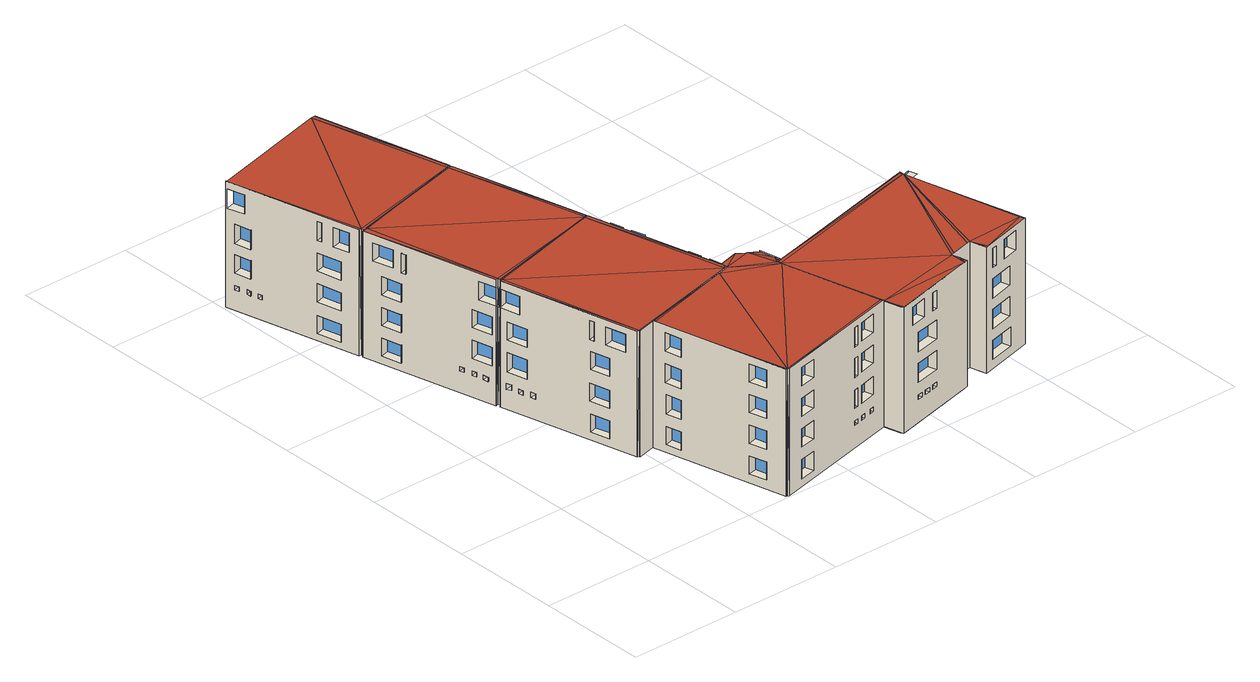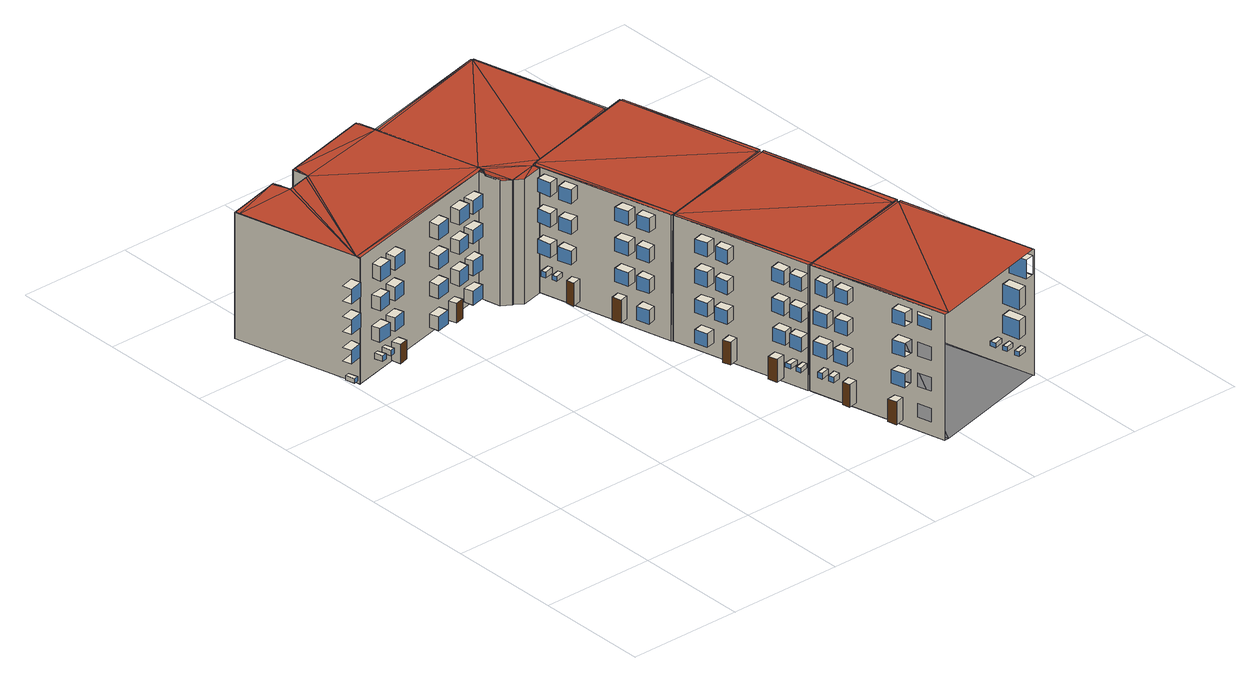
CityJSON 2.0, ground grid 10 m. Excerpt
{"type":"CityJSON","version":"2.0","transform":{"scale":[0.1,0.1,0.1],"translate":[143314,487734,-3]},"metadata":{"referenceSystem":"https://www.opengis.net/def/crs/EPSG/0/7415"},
"CityObjects":{
"building1":{"type":"Building","geometry":[{"type":"MultiSurface","lod":"2.2","boundaries":[[[0,1,2]],[[3,0,2]],[[4,5,0]],[[4,0,3]],[[6,3,2]],[[7,1,0]],[[7,6,2,1],[8,9,10,11],[12,13,14,15],[16,17,18,19],[20,21,22,23],[24,25,26,27],[28,29,30,31],[32,33,34,35],[36,37,38,39],[40,41,42,43],[44,45,46,47],[48,49,50,51]],[[35,52,53,34]],[[32,54,52,35]],[[34,53,55,33]],[[23,56,57,22]],[[31,58,59,30]],[[27,60,61,26]],[[33,55,54,32]],[[20,62,56,23]],[[22,57,63,21]],[[28,64,58,31]],[[30,59,65,29]],[[26,61,66,25]],[[24,67,60,27]],[[51,68,69,50]],[[70,3,6]],[[0,71,7]],[[48,72,68,51]],[[50,69,73,49]],[[21,63,62,20]],[[29,65,64,28]],[[25,66,67,24]],[[49,73,72,48]],[[74,75,76]],[[6,7,71]],[[77,74,76]],[[6,71,70]],[[78,74,77]],[[47,79,80,46]],[[81,78,77]],[[44,82,79,47]],[[46,80,83,45]],[[54,55,53,52]],[[45,83,82,44]],[[15,84,85,14]],[[19,86,87,18]],[[43,88,89,42]],[[90,77,76]],[[91,75,74]],[[40,92,88,43]],[[42,89,93,41]],[[11,94,95,10]],[[41,93,92,40]],[[14,85,96,13]],[[12,97,84,15]],[[62,63,57,56]],[[16,98,86,19]],[[18,87,99,17]],[[64,65,59,58]],[[67,66,61,60]],[[91,90,76,75],[100,101,102,103],[104,105,106,107],[108,109,110,111],[112,113,114,115],[116,117,118,119],[120,121,122,123],[124,125,126,127],[128,129,130,131],[132,133,134,135],[136,137,138,139],[140,141,142,143]],[[70,71,144]],[[70,144,145]],[[39,146,147,38]],[[8,148,94,11]],[[10,95,149,9]],[[36,150,146,39]],[[38,147,151,37]],[[72,73,69,68]],[[13,96,97,12]],[[17,99,98,16]],[[37,151,150,36]],[[127,152,153,126]],[[9,149,148,8]],[[119,154,155,118]],[[123,156,157,122]],[[124,158,152,127]],[[126,153,159,125]],[[143,160,161,142]],[[140,162,160,143]],[[142,161,163,141]],[[141,163,162,140]],[[116,164,154,119]],[[118,155,165,117]],[[120,166,156,123]],[[122,157,167,121]],[[125,159,158,124]],[[139,168,169,138]],[[136,170,168,139]],[[138,169,171,137]],[[172,173,174]],[[117,165,164,116]],[[137,171,170,136]],[[121,167,166,120]],[[175,172,174]],[[135,176,177,134]],[[132,178,176,135]],[[134,177,179,133]],[[133,179,178,132]],[[180,172,175]],[[180,181,172]],[[82,83,80,79]],[[182,77,90]],[[74,183,91]],[[92,93,89,88]],[[184,185,186]],[[97,96,85,84]],[[98,99,87,86]],[[187,175,174]],[[188,173,172]],[[148,149,95,94]],[[150,151,147,146]],[[184,189,185]],[[190,191,174,173],[192,193,194,195],[196,197,198,199],[200,201,202,203],[204,205,206,207],[208,209,210,211],[212,213,214,215],[216,217,218,219],[220,221,222,223]],[[158,159,153,152]],[[162,163,161,160]],[[131,224,225,130]],[[130,225,226,129]],[[128,227,224,131]],[[228,189,184]],[[164,165,155,154]],[[166,167,157,156]],[[111,229,230,110]],[[107,231,232,106]],[[115,233,234,114]],[[129,226,227,128]],[[235,228,184]],[[170,171,169,168]],[[103,236,237,102]],[[91,90,182,183]],[[108,238,229,111]],[[110,230,239,109]],[[104,240,231,107]],[[112,241,233,115]],[[106,232,242,105]],[[114,234,243,113]],[[184,186,244]],[[185,189,245]],[[100,246,236,103]],[[102,237,247,101]],[[178,179,177,176]],[[109,239,238,108]],[[105,242,240,104]],[[113,243,241,112]],[[219,248,249,218]],[[223,250,251,222]],[[211,252,253,210]],[[215,254,255,214]],[[256,257,186,185],[258,259,260,261],[262,263,264,265],[266,267,268,269],[270,271,272,273],[274,275,276,277],[278,279,280,281],[282,283,284,285],[286,287,288,289],[290,291,292,293],[294,295,296,297],[298,299,300,301]],[[101,247,246,100]],[[216,302,248,219]],[[218,249,303,217]],[[220,304,250,223]],[[222,251,305,221]],[[208,306,252,211]],[[210,253,307,209]],[[212,308,254,215]],[[214,255,309,213]],[[217,303,302,216]],[[221,305,304,220]],[[209,307,306,208]],[[213,309,308,212]],[[273,310,311,272]],[[297,312,313,296]],[[289,314,315,288]],[[293,316,317,292]],[[270,318,310,273]],[[272,311,319,271]],[[182,183,320]],[[271,319,318,270]],[[183,321,320]],[[294,322,312,297]],[[296,313,323,295]],[[286,324,314,289]],[[288,315,325,287]],[[290,326,316,293]],[[292,317,327,291]],[[301,328,329,300]],[[298,330,328,301]],[[300,329,331,299]],[[227,226,225,224]],[[295,323,322,294]],[[287,325,324,286]],[[291,327,326,290]],[[299,331,330,298]],[[191,332,187]],[[333,188,334]],[[238,239,230,229]],[[240,242,232,231]],[[241,243,234,233]],[[246,247,237,236]],[[203,335,336,202]],[[207,337,338,206]],[[199,339,340,198]],[[195,341,342,194]],[[302,303,249,248]],[[304,305,251,250]],[[306,307,253,252]],[[308,309,255,254]],[[200,343,335,203]],[[204,344,337,207]],[[202,336,345,201]],[[206,338,346,205]],[[196,347,339,199]],[[198,340,348,197]],[[192,349,341,195]],[[194,342,350,193]],[[201,345,343,200]],[[205,346,344,204]],[[197,348,347,196]],[[193,350,349,192]],[[285,351,352,284]],[[318,319,311,310]],[[282,353,351,285]],[[284,352,354,283]],[[283,354,353,282]],[[281,355,356,280]],[[265,357,358,264]],[[269,359,360,268]],[[322,323,313,312]],[[324,325,315,314]],[[326,327,317,316]],[[278,361,355,281]],[[280,356,362,279]],[[279,362,361,278]],[[261,363,364,260]],[[264,358,365,263]],[[262,366,357,265]],[[266,367,359,269]],[[268,360,368,267]],[[330,331,329,328]],[[277,369,370,276]],[[274,371,369,277]],[[276,370,372,275]],[[258,373,363,261]],[[260,364,374,259]],[[275,372,371,274]],[[263,365,366,262]],[[267,368,367,266]],[[343,345,336,335]],[[344,346,338,337]],[[347,348,340,339]],[[349,350,342,341]],[[353,354,352,351]],[[361,362,356,355]],[[366,365,358,357]],[[367,368,360,359]],[[371,372,370,369]],[[373,374,364,363]],[[375,376,377,378]],[[379,380,381,382]],[[383,384,385,386]],[[387,388,389,390]],[[378,377,391,392]],[[393,394,376,375]],[[382,381,395,396]],[[397,398,380,379]],[[386,385,399,400]],[[390,389,401,402]],[[403,404,384,383]],[[405,406,388,387]],[[377,376,394,391]],[[381,380,398,395]],[[385,384,404,399]],[[389,388,406,401]],[[3,407,4]],[[5,408,0]],[[0,408,71]],[[70,407,3]],[[392,391,394,393]],[[396,395,398,397]],[[400,399,404,403]],[[402,401,406,405]],[[175,187,409]],[[188,172,410]],[[77,411,81]],[[78,412,74]],[[413,70,145]],[[71,414,144]],[[187,332,409]],[[334,188,410]],[[182,411,77]],[[74,412,183]],[[415,235,184]],[[416,189,228]],[[417,180,175]],[[181,418,172]],[[320,415,182]],[[321,183,416]],[[419,184,244]],[[189,420,245]],[[5,4,421,422]],[[78,81,423,424]],[[144,145,423,424]],[[333,191,421,422]],[[228,235,425,426]],[[321,320,425,426]],[[181,180,417,427],[386,383,403,400],[390,387,405,402],[378,375,393,392],[382,379,397,396],[428,429,430,431],[432,433,434,435],[436,437,438,439],[440,441,442,443],[444,445,446,447],[448,449,450,451],[452,453,454,455],[456,457,458,459],[460,461,462,463]],[[413,407,70]],[[71,408,414]],[[464,175,409]],[[172,465,410]],[[182,415,411]],[[183,412,416]],[[415,184,419]],[[189,416,420]],[[175,466,417]],[[172,418,467]],[[464,466,175]],[[172,467,465]],[[445,468,469,444]],[[449,470,471,448]],[[453,472,473,452]],[[441,474,475,440]],[[452,473,476,455]],[[454,477,472,453]],[[444,469,478,447]],[[448,471,479,451]],[[446,480,468,445]],[[450,481,470,449]],[[473,472,477,476]],[[469,468,480,478]],[[471,470,481,479]],[[442,482,474,441]],[[440,475,483,443]],[[475,474,482,483]],[[455,476,477,454]],[[447,478,480,446]],[[451,479,481,450]],[[443,483,482,442]],[[437,484,485,436]],[[457,486,487,456]],[[433,488,489,432]],[[429,490,491,428]],[[456,487,492,459]],[[458,493,486,457]],[[487,486,493,492]],[[459,492,493,458]],[[407,494,421]],[[408,422,495]],[[436,485,496,439]],[[438,497,484,437]],[[432,489,498,435]],[[434,499,488,433]],[[485,484,497,496]],[[428,491,500,431]],[[430,501,490,429]],[[489,488,499,498]],[[491,490,501,500]],[[413,494,407]],[[408,495,414]],[[502,503,421,504]],[[461,505,506,460]],[[422,421,507,508],[509,510,511,512],[513,514,515,516],[517,518,519,520],[521,522,523,524],[525,526,527,528],[529,530,531,532],[533,534,535,536],[537,538,539,540],[541,542,543,544],[545,546,547,548],[549,550,551,552],[553,554,555,556],[557,558,559,560],[561,562,563,564],[565,566,567,568],[569,570,571,572],[573,574,575,576]],[[507,494,413]],[[414,495,508]],[[542,577,578,541]],[[558,579,580,557]],[[550,581,582,549]],[[566,583,584,565]],[[565,584,585,568]],[[567,586,583,566]],[[541,578,587,544]],[[543,588,577,542]],[[557,580,589,560]],[[559,590,579,558]],[[549,582,591,552]],[[551,592,581,550]],[[568,585,586,567]],[[421,464,409]],[[465,504,410]],[[544,587,588,543]],[[560,589,590,559]],[[552,591,592,551]],[[562,593,594,561]],[[462,595,505,461]],[[460,506,596,463]],[[561,594,597,564]],[[563,598,593,562]],[[508,424,414]],[[507,413,423]],[[506,505,595,596]],[[564,597,598,563]],[[538,599,600,537]],[[546,601,602,545]],[[554,603,604,553]],[[411,605,423]],[[412,424,606]],[[537,600,607,540]],[[539,608,599,538]],[[545,602,609,548]],[[547,610,601,546]],[[555,611,603,554]],[[553,604,612,556]],[[574,613,614,573]],[[573,614,615,576]],[[575,616,613,574]],[[540,607,608,539]],[[548,609,610,547]],[[556,612,611,555]],[[576,615,616,575]],[[423,424,507]],[[424,508,507]],[[411,415,605]],[[412,606,416]],[[439,496,497,438]],[[617,421,503]],[[502,504,618]],[[435,498,499,434]],[[431,500,501,430]],[[463,596,595,462]],[[570,619,620,569]],[[522,621,622,521]],[[530,623,624,529]],[[514,625,626,513]],[[569,620,627,572]],[[571,628,619,570]],[[572,627,628,571]],[[521,622,629,524]],[[523,630,621,522]],[[529,624,631,532]],[[531,632,623,530]],[[513,626,633,516]],[[515,634,625,514]],[[584,583,586,585]],[[578,577,588,587]],[[580,579,590,589]],[[582,581,592,591]],[[524,629,630,523]],[[532,631,632,531]],[[516,633,634,515]],[[594,593,598,597]],[[518,635,636,517]],[[526,637,638,525]],[[534,639,640,533]],[[510,641,642,509]],[[424,423,643,644],[645,646,647,648],[649,650,651,652],[653,654,655,656],[657,658,659,660],[661,662,663,664],[665,666,667,668],[669,670,671,672],[673,674,675,676],[677,678,679,680],[681,682,683,684],[685,686,687,688],[689,690,691,692],[693,694,695,696],[697,698,699,700],[701,702,703,704],[705,706,707,708],[709,710,711,712]],[[517,636,713,520]],[[519,714,635,518]],[[525,638,715,528]],[[527,716,637,526]],[[533,640,717,536]],[[535,718,639,534]],[[509,642,719,512]],[[511,720,641,510]],[[605,415,643]],[[416,606,644]],[[600,599,608,607]],[[602,601,610,609]],[[604,603,611,612]],[[520,713,714,519]],[[528,715,716,527]],[[536,717,718,535]],[[512,719,720,511]],[[614,613,616,615]],[[502,503,617,618]],[[686,721,722,685]],[[670,723,724,669]],[[674,725,726,673]],[[694,727,728,693]],[[425,415,729]],[[426,730,416]],[[644,426,416]],[[643,415,425]],[[687,731,721,686]],[[685,722,732,688]],[[669,724,733,672]],[[671,734,723,670]],[[673,726,735,676]],[[675,736,725,674]],[[693,728,737,696]],[[695,738,727,694]],[[688,732,731,687]],[[672,733,734,671]],[[676,735,736,675]],[[696,737,738,695]],[[620,619,628,627]],[[678,739,740,677]],[[682,741,742,681]],[[690,743,744,689]],[[622,621,630,629]],[[624,623,632,631]],[[626,625,634,633]],[[425,426,644]],[[729,415,419]],[[420,416,730]],[[425,644,643]],[[679,745,739,678]],[[677,740,746,680]],[[683,747,741,682]],[[691,748,743,690]],[[681,742,749,684]],[[689,744,750,692]],[[710,751,752,709]],[[709,752,753,712]],[[711,754,751,710]],[[680,746,745,679]],[[684,749,747,683]],[[692,750,748,691]],[[712,753,754,711]],[[636,635,714,713]],[[638,637,716,715]],[[640,639,718,717]],[[642,641,720,719]],[[421,617,755]],[[618,504,756]],[[706,757,758,705]],[[650,759,760,649]],[[658,761,762,657]],[[666,763,764,665]],[[705,758,765,708]],[[707,766,757,706]],[[708,765,766,707]],[[722,721,731,732]],[[724,723,734,733]],[[726,725,736,735]],[[728,727,738,737]],[[651,767,759,650]],[[659,768,761,658]],[[649,760,769,652]],[[657,762,770,660]],[[665,764,771,668]],[[667,772,763,666]],[[426,425,773,774],[775,776,777,778],[779,780,781,782],[783,784,785,786],[787,788,789,790],[791,792,793,794],[795,796,797,798],[799,800,801,802],[803,804,805,806],[807,808,809,810],[811,812,813,814],[815,816,817,818],[819,820,821,822],[823,824,825,826],[827,828,829,830],[831,832,833,834],[835,836,837,838],[839,840,841,842]],[[652,769,767,651]],[[660,770,768,659]],[[773,729,419]],[[730,774,420]],[[668,771,772,667]],[[702,843,844,701]],[[701,844,845,704]],[[703,846,843,702]],[[646,847,848,645]],[[654,849,850,653]],[[662,851,852,661]],[[704,845,846,703]],[[645,848,853,648]],[[647,854,847,646]],[[653,850,855,656]],[[655,856,849,654]],[[661,852,857,664]],[[663,858,851,662]],[[698,859,860,697]],[[740,739,745,746]],[[742,741,747,749]],[[744,743,748,750]],[[697,860,861,700]],[[699,862,859,698]],[[808,863,864,807]],[[824,865,866,823]],[[816,867,868,815]],[[700,861,862,699]],[[421,869,464]],[[870,504,465]],[[648,853,854,647]],[[656,855,856,655]],[[664,857,858,663]],[[832,871,872,831]],[[752,751,754,753]],[[421,755,873]],[[756,504,874]],[[807,864,875,810]],[[809,876,863,808]],[[831,872,877,834]],[[833,878,871,832]],[[823,866,879,826]],[[825,880,865,824]],[[815,868,881,818]],[[817,882,867,816]],[[421,873,869]],[[874,504,870]],[[834,877,878,833]],[[810,875,876,809]],[[826,879,880,825]],[[818,881,882,817]],[[828,883,884,827]],[[827,884,885,830]],[[829,886,883,828]],[[830,885,886,829]],[[804,887,888,803]],[[812,889,890,811]],[[820,891,892,819]],[[803,888,893,806]],[[805,894,887,804]],[[811,890,895,814]],[[813,896,889,812]],[[819,892,897,822]],[[821,898,891,820]],[[840,899,900,839]],[[839,900,901,842]],[[841,902,899,840]],[[806,893,894,805]],[[814,895,896,813]],[[822,897,898,821]],[[842,901,902,841]],[[758,757,766,765]],[[760,759,767,769]],[[762,761,768,770]],[[764,763,772,771]],[[903,904,905]],[[906,907,908]],[[417,903,905]],[[906,418,907]],[[844,843,846,845]],[[848,847,854,853]],[[850,849,856,855]],[[852,851,858,857]],[[860,859,862,861]],[[836,909,910,835]],[[796,911,912,795]],[[780,913,914,779]],[[788,915,916,787]],[[835,910,917,838]],[[837,918,909,836]],[[864,863,876,875]],[[872,871,878,877]],[[866,865,880,879]],[[868,867,882,881]],[[838,917,918,837]],[[795,912,919,798]],[[797,920,911,796]],[[779,914,921,782]],[[781,922,913,780]],[[787,916,923,790]],[[789,924,915,788]],[[884,883,886,885]],[[888,887,894,893]],[[890,889,896,895]],[[892,891,898,897]],[[900,899,902,901]],[[618,617,755,756]],[[870,869,904,908]],[[870,869,417,418]],[[910,909,918,917]],[[912,911,920,919]],[[914,913,922,921]],[[916,915,924,923]],[[755,756,873]],[[925,869,926]],[[927,870,928]],[[756,874,873]],[[929,930,869]],[[931,932,870]],[[869,873,933]],[[934,874,870]],[[870,869,935,936]],[[929,869,933]],[[932,934,870]],[[936,932,931]],[[930,929,935]],[[874,873,937,938]],[[933,873,937]],[[934,938,874]],[[939,937,935,936]],[[940,941,942,943]],[[944,945,946,947]],[[948,949,950,951]],[[952,953,954,955]],[[956,957,958,959]],[[960,961,962,963]],[[964,965,966,967]],[[943,942,968,969]],[[970,971,941,940]],[[972,973,974,975]],[[942,941,971,968]],[[976,977,965,964]],[[967,966,978,979]],[[966,965,977,978]],[[980,981,945,944]],[[947,946,982,983]],[[984,985,949,948]],[[986,987,953,952]],[[951,950,988,989]],[[955,954,990,991]],[[981,982,946,945]],[[985,988,950,949]],[[987,990,954,953]],[[992,993,957,956]],[[959,958,994,995]],[[993,994,958,957]],[[979,978,977,976]],[[996,903,417]],[[997,418,906]],[[969,968,971,970]],[[983,982,981,980]],[[989,988,985,984]],[[991,990,987,986]],[[998,999,1000,1001]],[[995,994,993,992]],[[1002,417,925]],[[928,418,1003]],[[1001,1000,1004,1005]],[[1006,1007,999,998]],[[963,962,1008,1009]],[[1010,1011,961,960]],[[975,974,1012,1013]],[[1014,1015,973,972]],[[1000,999,1007,1004]],[[962,961,1011,1008]],[[974,973,1015,1012]],[[1005,1004,1007,1006]],[[1016,1017,1018,1019]],[[1020,1021,1022,1023]],[[1024,1025,1026,1027]],[[1028,1029,1030,1031]],[[1032,1033,1034,1035]],[[1036,1037,1029,1028]],[[1031,1030,1038,1039]],[[1030,1029,1037,1038]],[[1035,1034,1040,1041]],[[1042,1043,1033,1032]],[[1034,1033,1043,1040]],[[908,904,1044,1045],[943,940,970,969],[1035,1032,1042,1041],[963,960,1010,1009],[975,972,1014,1013],[967,964,976,979],[1001,998,1006,1005],[1031,1028,1036,1039]],[[1046,1047,1017,1016]],[[1019,1018,1048,1049]],[[1047,1048,1018,1017]],[[1050,1051,1021,1020]],[[1052,1053,1025,1024]],[[1023,1022,1054,1055]],[[1027,1026,1056,1057]],[[1051,1054,1022,1021]],[[1053,1056,1026,1025]],[[1039,1038,1037,1036]],[[1009,1008,1011,1010]],[[1058,1059,1060,1061]],[[1013,1012,1015,1014]],[[1041,1040,1043,1042]],[[1062,1063,1059,1058]],[[1061,1060,1064,1065]],[[1063,1064,1060,1059]],[[1049,1048,1047,1046]],[[1055,1054,1051,1050]],[[1057,1056,1053,1052]],[[1065,1064,1063,1062]],[[1002,996,417]],[[997,1003,418]],[[1066,925,926]],[[1067,927,928]],[[1068,1069,1070,1071]],[[1072,1073,1074,1075]],[[1076,1077,1078,1079]],[[1080,1081,1082,1083]],[[1084,1085,1069,1068]],[[1086,1087,1073,1072]],[[1071,1070,1088,1089]],[[1075,1074,1090,1091]],[[1092,1093,1077,1076]],[[1094,1095,1081,1080]],[[1079,1078,1096,1097]],[[1083,1082,1098,1099]],[[1085,1088,1070,1069]],[[1087,1090,1074,1073]],[[1093,1096,1078,1077]],[[1095,1098,1082,1081]],[[1089,1088,1085,1084]],[[1091,1090,1087,1086]],[[1097,1096,1093,1092]],[[1099,1098,1095,1094]],[[1044,996,1100]],[[1045,1101,997]],[[1102,1100,996]],[[1101,1103,997]],[[1102,996,1002]],[[997,1103,1003]],[[1003,1002,1044,1045]],[[1066,1002,925]],[[1067,928,1003]],[[1104,1105,869,870],[980,983,947,944],[1046,1049,1019,1016],[984,989,951,948],[992,995,959,956],[986,991,955,952],[1050,1055,1023,1020],[1052,1057,1027,1024],[1084,1089,1071,1068],[1092,1097,1079,1076],[1094,1099,1083,1080],[1086,1091,1075,1072],[1106,1107,1108,1109],[1110,1111,1112,1113],[1114,1115,1116,1117],[1118,1119,1120,1121],[1122,1123,1124,1125],[1126,1127,1128,1129],[1130,1131,1132,1133],[1134,1135,1136,1137],[1138,1139,1140,1141],[1062,1065,1061,1058]],[[1003,1002,1142,1143]],[[1143,1142,1144,1145]],[[1146,1145,1147]],[[1148,1149,1144]],[[1148,1150,1149]],[[1146,1147,1151]],[[1150,1142,1149]],[[1151,1147,1143]],[[1066,926,1152]],[[1067,1153,927]],[[1066,1154,1002]],[[1003,1155,1067]],[[1141,1156,1157,1140]],[[1158,1159,1160,1161]],[[1162,1163,1164,1165]],[[1166,1167,1168,1169]],[[1170,1171,1172,1173]],[[1169,1168,1174,1175]],[[1176,1177,1167,1166]],[[1109,1178,1179,1108]],[[1168,1167,1177,1174]],[[1066,1180,1154]],[[1067,1155,1181]],[[1117,1182,1183,1116]],[[1129,1184,1185,1128]],[[1138,1186,1156,1141]],[[1140,1157,1187,1139]],[[1186,1187,1157,1156]],[[1175,1174,1177,1176]],[[1139,1187,1186,1138]],[[1108,1179,1188,1107]],[[1106,1189,1178,1109]],[[1189,1188,1179,1178]],[[1116,1183,1190,1115]],[[1128,1185,1191,1127]],[[1114,1192,1182,1117]],[[1126,1193,1184,1129]],[[1192,1190,1183,1182]],[[1193,1191,1185,1184]],[[1142,1194,1149]],[[1147,1195,1143]],[[1066,1142,1180]],[[1143,1067,1181]],[[1196,1197,1159,1158]],[[1198,1199,1163,1162]],[[1161,1160,1200,1201]],[[1165,1164,1202,1203]],[[1204,1205,1171,1170]],[[1173,1172,1206,1207]],[[1160,1159,1197,1200]],[[1164,1163,1199,1202]],[[1172,1171,1205,1206]],[[1107,1188,1189,1106]],[[1115,1190,1192,1114]],[[1127,1191,1193,1126]],[[1208,1209,1210,1211]],[[1133,1212,1213,1132]],[[1145,1144,1214,1215],[1169,1166,1176,1175],[1211,1208,1216,1217],[1161,1158,1196,1201],[1165,1162,1198,1203],[1173,1170,1204,1207]],[[1130,1218,1212,1133]],[[1132,1213,1219,1131]],[[1218,1219,1213,1212]],[[1131,1219,1218,1130]],[[1113,1220,1221,1112]],[[1121,1222,1223,1120]],[[1125,1224,1225,1124]],[[1201,1200,1197,1196]],[[1203,1202,1199,1198]],[[1207,1206,1205,1204]],[[1211,1210,1226,1217]],[[1216,1227,1209,1208]],[[1210,1209,1227,1226]],[[1137,1228,1229,1136]],[[1194,1230,1149]],[[1147,1231,1195]],[[1112,1221,1232,1111]],[[1110,1233,1220,1113]],[[1233,1232,1221,1220]],[[1118,1234,1222,1121]],[[1120,1223,1235,1119]],[[1066,1194,1142]],[[1195,1067,1143]],[[1234,1235,1223,1222]],[[1134,1236,1228,1137]],[[1136,1229,1237,1135]],[[1122,1238,1224,1125]],[[1124,1225,1239,1123]],[[1236,1237,1229,1228]],[[1238,1239,1225,1224]],[[1135,1237,1236,1134]],[[1217,1226,1227,1216]],[[1111,1232,1233,1110]],[[1119,1235,1234,1118]],[[1123,1239,1238,1122]],[[1104,1105,1214,1215]],[[1152,1105,1066]],[[1067,1104,1153]],[[1240,1105,1241]],[[1104,1242,1243]],[[1105,1104,1243]],[[1105,1243,1241]],[[1244,1245,1246,1247]],[[1248,1249,1250,1251]],[[1252,1253,1254,1255]],[[1256,1257,1258,1259]],[[1260,1261,1245,1244]],[[1247,1246,1262,1263]],[[1264,1265,1257,1256]],[[1259,1258,1266,1267]],[[1268,1269,1249,1248]],[[1251,1250,1270,1271]],[[1261,1262,1246,1245]],[[1265,1266,1258,1257]],[[1269,1270,1250,1249]],[[1255,1254,1272,1273]],[[1274,1275,1253,1252]],[[1275,1272,1254,1253]],[[1267,1266,1265,1264]]],"semantics":{"surfaces":[{"type":"WallSurface","on_footprint_edge":true},{"type":"GroundSurface"},{"type":"RoofSurface"},{"type":"Window"},{"type":"Door"}],"values":[0,0,0,0,1,2,0,0,0,0,0,0,0,0,0,0,0,0,0,0,0,1,2,0,0,0,0,0,0,0,0,0,0,0,0,0,0,0,3,0,0,0,0,1,2,0,0,0,0,0,0,3,0,0,3,3,0,0,0,0,0,0,0,0,3,0,0,0,0,0,0,0,0,0,0,0,0,0,0,0,0,0,0,0,0,0,0,0,0,0,0,0,0,0,0,0,0,3,1,2,3,0,3,3,1,2,3,3,0,0,3,3,0,0,0,0,3,3,0,0,0,0,0,3,0,0,0,0,0,0,0,0,1,2,0,0,3,0,0,0,0,0,0,0,0,0,0,0,0,0,0,0,0,0,0,0,0,0,0,0,0,0,0,0,0,0,0,0,0,0,0,0,0,0,0,0,3,0,0,0,0,1,2,3,3,3,3,0,0,0,0,3,3,3,3,0,0,0,0,0,0,0,0,0,0,0,0,0,3,0,0,0,0,0,0,3,3,3,0,0,0,0,0,0,0,0,3,0,0,0,0,0,0,0,0,3,3,3,3,3,3,3,3,3,3,0,0,0,0,0,0,0,0,0,0,0,0,3,3,3,3,1,2,2,1,0,0,0,0,1,2,1,2,1,2,1,2,1,2,1,2,1,2,1,2,1,2,0,0,0,0,0,0,0,1,2,1,2,1,2,1,2,1,2,1,2,0,0,0,0,0,0,0,0,0,0,3,3,3,0,0,3,0,0,0,0,0,0,0,0,0,0,3,0,1,2,0,0,0,0,3,0,0,3,3,1,2,0,0,0,1,2,0,0,0,0,0,0,0,0,0,0,0,0,0,1,2,0,0,0,0,0,0,0,0,2,1,3,0,0,0,0,1,2,0,0,0,0,0,0,0,0,0,0,0,0,0,0,0,1,2,0,1,2,0,0,0,0,0,0,0,0,0,0,0,0,0,0,0,0,3,3,3,3,0,0,0,3,0,0,0,0,0,0,0,0,0,0,0,0,0,1,2,3,3,3,0,0,0,0,4,0,0,0,0,0,1,2,2,1,0,0,0,0,0,0,0,0,0,0,0,0,4,0,0,0,3,3,3,0,1,2,0,0,0,0,0,0,0,0,0,0,0,0,0,0,3,3,3,3,1,2,0,0,0,0,0,0,0,3,3,3,3,0,0,0,0,0,0,0,0,0,1,2,0,0,0,0,0,0,0,0,0,0,0,0,0,0,0,3,3,3,0,0,0,0,0,0,1,2,0,0,0,0,4,1,2,0,0,0,0,0,0,0,0,1,2,0,0,0,0,0,0,0,0,0,0,0,0,0,0,0,0,0,0,0,0,0,0,0,0,4,3,3,3,1,2,1,2,3,3,3,3,3,0,0,0,0,0,0,3,3,3,3,0,0,0,0,0,0,0,3,3,3,3,4,0,0,0,4,3,3,3,0,1,2,0,1,2,1,2,0,1,2,2,1,0,1,2,0,0,0,0,0,0,0,0,0,0,0,3,0,0,3,0,0,0,0,0,0,3,3,3,0,0,3,0,1,2,0,0,0,0,0,0,1,2,0,0,0,0,0,0,3,3,3,0,0,0,0,0,0,0,0,3,0,0,3,0,0,0,3,0,0,0,0,3,3,0,0,0,0,0,0,0,4,0,0,0,0,1,2,1,2,0,0,0,0,0,0,0,0,0,0,0,0,3,3,3,3,0,0,0,0,1,2,1,2,1,2,0,1,2,0,0,0,2,1,1,2,1,2,1,2,1,2,0,0,0,0,0,0,0,0,3,1,2,0,0,0,0,4,0,0,0,0,3,0,0,0,0,3,3,1,2,1,2,0,0,0,0,0,0,3,3,3,0,0,0,0,0,0,0,0,3,0,0,0,0,0,0,0,0,0,3,0,1,2,0,0,3,0,0,1,2,3,0,0,0,0,3,3,0,0,0,0,0,0,1,2,1,2,0,0,0,0,0,0,0,0,0,0,0,0,3,3,3,0,0,3,0]}}]}
},
"vertices":[
[95,119,116],[93,119,116],[93,119,5],[95,119,5],[95,118,5],[95,118,116],[63,242,5],[63,242,116],[63,242,109],[63,242,93],[67,224,93],[67,224,109],[65,236,82],[65,236,66],[69,218,66],[69,218,82],[65,236,55],[65,236,38],[69,218,38],[69,218,55],[83,161,28],[83,161,12],[87,144,12],[87,144,28],[83,162,55],[83,162,39],[87,144,39],[87,144,55],[83,161,83],[83,161,67],[87,144,67],[87,144,83],[86,147,110],[86,147,94],[90,129,94],[90,129,110],[64,236,28],[64,236,23],[66,232,23],[66,232,28],[67,225,27],[67,225,23],[68,221,23],[68,221,27],[70,215,28],[70,215,23],[71,210,23],[71,210,28],[83,162,110],[83,162,93],[84,158,93],[84,158,110],[98,131,110],[98,131,94],[94,149,110],[94,149,94],[95,145,28],[95,145,12],[95,146,83],[95,146,67],[95,146,55],[95,146,39],[90,163,28],[90,163,12],[90,163,83],[90,163,67],[90,164,39],[90,164,55],[91,160,110],[91,160,93],[66,243,5],[66,243,116],[90,164,110],[90,164,93],[64,246,116],[62,245,116],[62,245,5],[64,246,5],[65,244,116],[79,212,28],[79,212,23],[65,244,5],[77,216,28],[77,216,23],[77,220,82],[77,220,66],[77,220,55],[77,220,38],[76,223,27],[76,223,23],[33,365,5],[33,365,116],[75,227,27],[75,227,23],[75,226,109],[75,226,93],[72,237,66],[72,237,82],[72,238,55],[72,238,38],[35,356,109],[35,356,93],[40,338,93],[40,338,109],[37,348,82],[37,348,66],[41,330,66],[41,330,82],[37,348,55],[37,348,39],[41,330,39],[41,330,55],[37,348,28],[37,348,12],[41,330,12],[41,330,28],[57,267,55],[57,267,39],[61,249,39],[61,249,55],[57,267,82],[57,267,66],[61,249,66],[61,249,82],[58,261,109],[58,261,93],[63,243,93],[63,243,109],[41,330,109],[41,330,92],[42,326,92],[42,326,109],[54,278,28],[54,278,24],[55,274,24],[55,274,28],[57,267,28],[57,267,24],[58,263,24],[58,263,28],[59,257,28],[59,257,24],[60,252,24],[60,252,28],[66,244,116],[66,244,5],[73,233,28],[73,233,23],[71,244,109],[71,244,93],[72,238,28],[72,238,23],[70,245,109],[70,245,93],[69,251,55],[69,251,39],[69,251,82],[69,251,66],[66,263,109],[66,263,93],[68,254,28],[68,254,24],[67,258,28],[67,258,24],[64,269,55],[64,269,39],[64,269,82],[64,269,66],[65,265,28],[65,265,24],[64,269,28],[64,269,24],[141,2,117],[140,2,117],[140,2,5],[141,2,5],[63,275,28],[63,275,24],[62,280,28],[62,280,24],[142,1,5],[142,1,117],[38,366,5],[38,366,116],[34,368,5],[32,368,116],[32,368,5],[112,120,5],[112,120,116],[34,368,116],[111,122,117],[111,122,5],[114,111,110],[114,111,94],[117,96,94],[117,96,110],[114,111,83],[114,111,66],[117,96,66],[117,96,83],[114,110,56],[114,110,39],[117,96,39],[117,96,56],[114,110,28],[114,110,12],[117,96,12],[117,96,28],[132,35,110],[132,35,94],[136,20,94],[136,20,110],[132,35,83],[132,35,67],[136,20,67],[136,20,83],[132,35,56],[132,35,40],[136,20,40],[136,20,56],[132,35,29],[132,35,13],[136,20,13],[136,20,29],[50,328,109],[50,328,92],[49,332,92],[49,332,109],[35,366,116],[49,332,55],[49,332,39],[49,332,82],[49,332,66],[49,332,28],[49,332,12],[35,366,5],[47,340,109],[47,340,93],[45,350,55],[45,350,39],[45,350,82],[45,350,28],[45,350,66],[45,350,12],[3,487,5],[3,487,116],[43,358,109],[43,358,93],[143,22,56],[143,22,40],[143,22,29],[143,22,13],[143,22,110],[143,22,94],[143,22,83],[143,22,67],[3,488,116],[3,488,5],[3,486,110],[3,486,93],[7,471,93],[7,471,110],[5,480,81],[5,480,64],[8,465,64],[8,465,81],[5,480,54],[5,480,38],[8,465,38],[8,465,54],[26,391,110],[26,391,93],[30,377,93],[30,377,110],[5,480,27],[5,480,23],[6,476,23],[6,476,27],[8,469,27],[8,469,23],[8,465,23],[8,465,27],[10,459,27],[10,459,23],[11,455,23],[11,455,27],[23,406,27],[23,406,11],[28,384,11],[28,384,27],[23,406,55],[23,406,39],[28,384,39],[28,384,55],[23,406,82],[23,406,66],[28,384,66],[28,384,82],[23,406,110],[23,406,93],[24,402,93],[24,402,110],[140,37,56],[140,37,40],[140,37,29],[140,37,13],[140,37,110],[140,37,94],[140,37,83],[140,37,67],[38,378,110],[38,378,93],[36,386,82],[36,386,66],[36,386,27],[36,386,11],[36,386,55],[36,386,39],[34,393,110],[34,393,93],[38,367,5],[38,367,116],[31,408,82],[31,408,66],[31,408,27],[31,408,11],[31,408,55],[31,408,39],[32,403,110],[32,403,93],[31,408,110],[31,408,93],[114,123,5],[111,122,116],[114,123,116],[125,97,56],[125,97,39],[125,97,28],[125,97,12],[125,98,83],[125,98,66],[125,98,110],[125,98,94],[122,112,56],[122,112,28],[122,112,39],[122,112,12],[122,113,83],[122,113,66],[121,113,110],[121,113,94],[19,456,27],[19,456,23],[18,461,27],[18,461,23],[16,467,27],[16,467,23],[16,467,81],[16,467,64],[16,467,54],[16,467,38],[15,471,27],[15,471,23],[15,473,110],[15,473,93],[13,482,64],[13,482,81],[13,482,54],[13,482,38],[14,478,27],[14,478,23],[13,482,27],[13,482,23],[11,488,110],[11,488,93],[158,5,40],[156,13,40],[156,13,56],[158,5,56],[158,5,12],[156,13,12],[156,13,29],[158,5,29],[158,5,94],[156,13,94],[156,13,110],[158,5,110],[158,5,67],[156,13,67],[156,13,83],[158,5,83],[171,16,56],[173,8,56],[173,8,40],[171,16,40],[171,16,29],[173,8,29],[173,8,12],[171,16,12],[171,16,110],[173,8,110],[171,16,83],[173,8,83],[173,8,94],[171,16,94],[173,8,67],[171,16,67],[203,145,5],[203,145,116],[196,143,5],[196,143,115],[173,270,5],[173,270,116],[172,270,5],[172,270,116],[142,393,5],[142,393,116],[262,30,5],[262,30,116],[112,515,5],[112,515,116],[206,146,5],[206,146,116],[175,271,5],[175,271,116],[145,393,5],[145,393,116],[262,30,117],[234,23,111],[234,23,95],[249,27,95],[249,27,111],[234,23,84],[234,23,68],[249,27,68],[249,27,84],[234,23,56],[234,23,40],[249,27,40],[249,27,56],[225,21,111],[225,21,94],[229,22,94],[229,22,111],[225,21,84],[225,21,67],[229,22,67],[229,22,84],[225,21,56],[225,21,40],[229,22,40],[229,22,56],[225,21,29],[225,21,25],[229,22,25],[229,22,29],[234,23,29],[234,23,25],[238,24,25],[238,24,29],[245,26,29],[245,26,25],[249,27,25],[249,27,29],[240,122,5],[240,122,116],[262,33,5],[262,33,116],[223,29,67],[223,29,84],[223,29,40],[223,29,56],[223,29,25],[223,29,29],[223,29,94],[223,29,111],[227,30,29],[227,30,25],[227,30,84],[227,30,56],[227,30,67],[227,30,40],[227,30,94],[227,30,111],[232,31,40],[232,31,56],[232,31,25],[232,31,29],[232,31,68],[232,31,84],[233,31,95],[233,31,111],[236,32,29],[236,32,25],[206,148,5],[206,148,116],[247,35,56],[247,35,40],[247,35,84],[247,35,68],[247,35,111],[247,35,95],[205,152,115],[205,152,5],[206,146,115],[243,34,25],[243,34,29],[176,270,5],[176,270,116],[182,244,111],[182,244,99],[180,256,99],[180,256,111],[187,226,111],[187,226,99],[184,237,99],[184,237,111],[182,244,84],[182,244,72],[180,255,72],[180,255,84],[187,225,84],[187,225,72],[184,237,72],[184,237,84],[182,244,57],[182,244,45],[180,255,45],[180,255,57],[187,225,57],[187,225,45],[184,237,45],[184,237,57],[182,244,30],[182,244,18],[180,255,18],[180,255,30],[199,173,57],[199,173,45],[197,185,45],[197,185,57],[204,155,57],[204,155,45],[201,167,45],[201,167,57],[199,174,111],[199,174,99],[196,185,99],[196,185,111],[204,156,111],[204,156,99],[201,167,99],[201,167,111],[199,174,84],[199,174,72],[196,185,72],[196,185,84],[204,155,84],[204,155,72],[201,167,72],[201,167,84],[201,168,30],[201,168,26],[200,172,26],[200,172,30],[203,159,31],[203,159,26],[202,163,26],[202,163,31],[188,222,30],[188,222,10],[186,230,10],[186,230,30],[198,181,30],[198,181,10],[196,188,10],[196,188,30],[211,157,45],[211,157,57],[211,157,72],[211,157,84],[211,157,99],[211,157,111],[211,161,26],[211,161,31],[210,165,31],[210,165,26],[209,169,57],[209,169,45],[209,169,84],[209,169,72],[209,169,111],[209,169,99],[208,170,26],[208,170,30],[247,35,25],[247,35,29],[207,174,30],[207,174,26],[207,175,45],[207,175,57],[207,176,99],[207,176,111],[207,176,72],[207,176,84],[175,272,5],[175,272,116],[204,187,57],[204,187,45],[204,187,111],[204,187,99],[204,187,72],[204,187,84],[205,183,10],[205,183,30],[204,190,30],[204,190,10],[224,157,5],[224,157,115],[195,224,10],[195,224,30],[195,227,72],[195,227,84],[195,227,45],[195,227,57],[195,227,99],[195,227,111],[193,232,30],[193,232,10],[192,239,84],[192,239,72],[192,239,57],[192,239,45],[192,239,111],[192,239,99],[190,246,72],[190,246,84],[190,246,45],[190,246,57],[190,246,18],[190,246,30],[190,246,99],[190,246,111],[146,392,5],[146,392,116],[149,381,108],[149,381,96],[146,392,96],[146,392,108],[152,365,108],[152,365,96],[150,376,96],[150,376,108],[149,381,81],[149,381,69],[146,392,69],[146,392,81],[152,365,81],[152,365,69],[150,376,69],[150,376,81],[149,381,55],[149,381,43],[146,392,43],[146,392,55],[152,366,55],[152,366,43],[150,377,43],[150,377,55],[169,296,28],[169,296,16],[166,307,16],[166,307,28],[169,296,55],[169,296,43],[166,307,43],[166,307,55],[165,314,55],[165,314,43],[162,325,43],[162,325,55],[165,314,108],[165,314,96],[162,325,96],[162,325,108],[169,296,108],[169,296,96],[166,307,96],[166,307,108],[165,314,81],[165,314,69],[162,325,69],[162,325,81],[169,296,82],[169,296,69],[166,307,69],[166,307,82],[147,387,28],[147,387,24],[146,391,24],[146,391,28],[149,378,28],[149,378,24],[148,382,24],[148,382,28],[153,362,28],[153,362,8],[151,370,8],[151,370,28],[163,321,28],[163,321,8],[161,328,8],[161,328,28],[187,257,84],[187,257,72],[187,257,57],[187,257,45],[187,257,30],[187,257,18],[187,257,111],[187,257,99],[177,298,96],[177,298,108],[177,298,16],[177,298,28],[177,298,43],[177,298,55],[177,298,69],[177,298,82],[145,395,5],[145,395,116],[174,309,96],[174,309,108],[174,309,28],[174,309,16],[174,309,55],[174,309,43],[174,309,82],[174,309,69],[173,316,43],[173,316,55],[172,316,96],[172,316,108],[172,316,69],[172,316,81],[170,327,43],[170,327,55],[170,327,96],[170,327,69],[170,327,108],[170,327,81],[171,323,8],[171,323,28],[169,330,28],[169,330,8],[231,152,5],[231,152,115],[161,364,8],[161,364,28],[160,367,96],[160,367,108],[160,367,69],[160,367,81],[160,368,43],[160,368,55],[159,372,28],[159,372,8],[158,378,96],[158,378,69],[158,378,108],[158,378,81],[157,379,55],[157,379,43],[116,515,5],[116,515,116],[122,491,110],[122,491,98],[119,503,98],[119,503,110],[126,473,110],[126,473,98],[123,485,98],[123,485,110],[122,491,83],[122,491,71],[119,503,71],[119,503,83],[126,473,83],[126,473,71],[123,485,71],[123,485,83],[122,491,56],[122,491,44],[119,503,44],[119,503,56],[126,473,56],[126,473,44],[123,484,44],[123,484,56],[122,491,29],[122,491,17],[119,503,17],[119,503,29],[138,421,56],[138,421,44],[136,432,44],[136,432,56],[143,402,56],[143,402,44],[140,414,44],[140,414,56],[138,421,110],[138,421,98],[136,432,98],[136,432,110],[143,403,110],[143,403,98],[140,414,98],[140,414,110],[138,421,83],[138,421,71],[136,432,71],[136,432,83],[143,402,83],[143,402,71],[140,414,71],[140,414,83],[140,415,30],[140,415,25],[139,420,25],[139,420,30],[142,406,30],[142,406,25],[141,410,25],[141,410,30],[127,470,29],[127,470,9],[125,477,9],[125,477,29],[137,428,29],[137,428,9],[135,435,9],[135,435,29],[157,379,24],[157,379,28],[156,384,28],[156,384,24],[156,383,96],[156,383,108],[156,383,69],[156,383,81],[156,383,43],[156,383,55],[154,394,108],[154,394,96],[154,394,81],[154,394,69],[154,394,55],[154,394,43],[155,389,24],[155,389,28],[154,393,28],[154,393,24],[151,404,44],[151,404,56],[151,404,71],[151,404,83],[150,405,98],[150,405,110],[239,126,5],[239,126,116],[150,408,25],[150,408,30],[232,152,5],[232,152,115],[148,416,56],[148,416,44],[149,412,30],[149,412,25],[148,416,83],[148,416,71],[148,416,110],[148,416,98],[147,417,25],[147,417,30],[146,422,30],[146,422,25],[146,422,44],[146,422,56],[146,423,98],[146,423,110],[146,423,71],[146,423,83],[143,434,56],[143,434,44],[143,434,110],[143,434,98],[143,434,83],[143,434,71],[144,430,9],[144,430,29],[143,437,29],[143,437,9],[268,13,5],[267,13,5],[266,15,5],[268,13,116],[266,15,116],[267,13,116],[135,471,9],[135,471,29],[134,474,44],[134,474,56],[134,475,98],[134,475,110],[134,475,71],[134,475,83],[133,479,29],[133,479,9],[131,486,56],[131,486,44],[131,486,110],[131,486,98],[131,486,83],[131,486,71],[240,123,5],[240,126,5],[240,126,116],[240,123,116],[242,130,5],[241,126,5],[241,126,116],[242,130,116],[243,134,5],[243,134,115],[244,127,5],[244,127,116],[240,147,5],[240,147,115],[240,147,116],[279,16,94],[277,24,94],[277,24,110],[279,16,110],[250,129,102],[248,136,102],[248,136,90],[250,129,90],[250,129,76],[248,136,76],[248,136,64],[250,129,64],[250,129,22],[248,136,22],[248,136,10],[250,129,10],[250,129,49],[249,137,49],[249,137,36],[250,129,36],[286,18,67],[284,26,67],[284,26,84],[286,18,84],[286,18,25],[284,26,25],[284,26,29],[286,18,29],[292,27,110],[294,20,110],[294,20,94],[292,27,94],[286,18,40],[285,26,40],[285,26,57],[286,18,57],[291,19,25],[289,27,25],[289,27,29],[291,19,29],[262,131,102],[260,139,102],[260,139,90],[262,131,90],[262,131,76],[260,139,76],[262,131,22],[260,139,22],[260,139,64],[262,131,64],[260,139,10],[262,131,10],[262,132,49],[260,139,49],[260,139,36],[262,132,36],[345,32,5],[345,32,116],[295,20,25],[293,28,25],[293,28,29],[295,20,29],[345,47,5],[345,47,116],[298,29,29],[300,21,29],[300,21,25],[298,29,25],[307,31,84],[309,23,84],[309,23,67],[307,31,67],[307,31,57],[309,23,57],[309,23,40],[307,31,40],[268,133,103],[266,141,103],[266,141,90],[268,133,90],[268,133,49],[267,141,49],[267,141,36],[268,133,36],[268,133,76],[267,141,76],[267,141,64],[268,133,64],[304,22,25],[302,30,25],[302,30,29],[304,22,29],[304,22,94],[303,30,94],[303,30,110],[304,22,110],[309,23,25],[307,31,25],[307,31,29],[309,23,29],[307,31,110],[309,23,110],[309,23,94],[307,31,94],[348,33,5],[348,33,116],[280,136,103],[278,144,103],[278,144,90],[280,136,90],[280,136,49],[278,144,49],[280,136,76],[278,144,76],[278,144,36],[280,136,36],[278,144,64],[280,136,64],[275,135,22],[273,142,22],[273,142,5],[275,135,5],[283,137,22],[281,144,22],[281,144,5],[283,137,5],[395,160,5],[395,160,116],[294,139,103],[292,147,103],[292,147,90],[294,139,90],[294,139,22],[292,147,22],[292,147,10],[294,139,10],[294,139,76],[292,147,76],[292,147,64],[294,139,64],[294,139,50],[292,147,50],[292,147,38],[294,139,38],[306,142,103],[304,150,103],[306,142,22],[304,150,22],[304,150,90],[306,142,90],[304,150,10],[306,142,10],[306,142,76],[304,150,76],[306,142,50],[304,150,50],[304,150,64],[306,142,64],[304,150,38],[306,142,38],[347,38,5],[347,38,116],[347,40,5],[347,40,116],[394,163,116],[394,163,5],[361,155,103],[361,155,91],[349,152,91],[349,152,103],[378,159,103],[378,159,90],[367,156,90],[367,156,103],[361,155,76],[361,155,64],[350,152,64],[350,152,76],[379,159,76],[379,159,64],[368,157,64],[368,157,76],[380,160,49],[380,160,37],[368,157,37],[368,157,49],[361,155,49],[361,155,37],[350,152,37],[350,152,49],[366,156,23],[366,156,18],[362,155,18],[362,155,23],[376,159,23],[376,159,18],[372,158,18],[372,158,23],[354,153,22],[354,153,5],[346,152,5],[346,152,22],[368,53,5],[368,53,116],[372,38,5],[372,38,116],[370,44,116],[374,39,116],[370,44,5],[374,39,5],[370,45,5],[370,45,116],[393,163,5],[393,163,116],[348,48,5],[348,48,116],[344,159,22],[344,159,5],[380,40,67],[378,48,67],[378,48,84],[380,40,84],[380,40,40],[378,48,40],[378,48,57],[380,40,57],[380,40,94],[378,48,94],[378,48,111],[380,40,111],[380,40,13],[378,48,13],[378,48,30],[380,40,30],[382,49,111],[384,41,111],[384,41,94],[382,49,94],[347,160,103],[347,160,91],[365,52,5],[365,52,116],[348,160,76],[348,160,64],[348,160,49],[348,160,37],[352,161,22],[352,161,5],[359,163,91],[359,163,103],[359,163,64],[359,163,37],[359,163,76],[359,163,49],[420,55,5],[420,55,116],[402,46,67],[400,54,67],[402,46,40],[400,54,40],[400,54,84],[402,46,84],[400,54,57],[402,46,57],[403,46,13],[401,54,13],[401,54,30],[403,46,30],[395,44,94],[393,52,94],[393,52,111],[395,44,111],[360,163,23],[360,163,18],[422,51,5],[422,51,116],[410,48,94],[410,48,111],[364,164,23],[364,164,18],[365,164,103],[365,164,90],[366,164,76],[366,164,64],[366,165,49],[366,165,37],[408,56,111],[408,56,94],[370,165,23],[370,165,18],[421,51,5],[421,51,116],[377,167,90],[377,167,103],[377,167,76],[377,167,64],[374,166,23],[374,166,18],[378,167,49],[378,167,37],[395,159,5],[395,164,5],[395,159,116],[395,164,116],[405,166,103],[403,174,103],[403,174,90],[405,166,90],[405,166,76],[403,174,76],[403,174,63],[405,166,63],[405,166,49],[404,174,49],[404,174,37],[405,166,37],[409,167,22],[407,175,22],[407,175,18],[409,167,18],[417,169,103],[415,177,103],[415,177,90],[417,169,90],[413,168,22],[411,176,22],[411,176,18],[413,168,18],[417,169,76],[415,177,76],[415,177,63],[417,169,63],[415,177,37],[417,169,37],[417,169,49],[415,177,49]
]}
